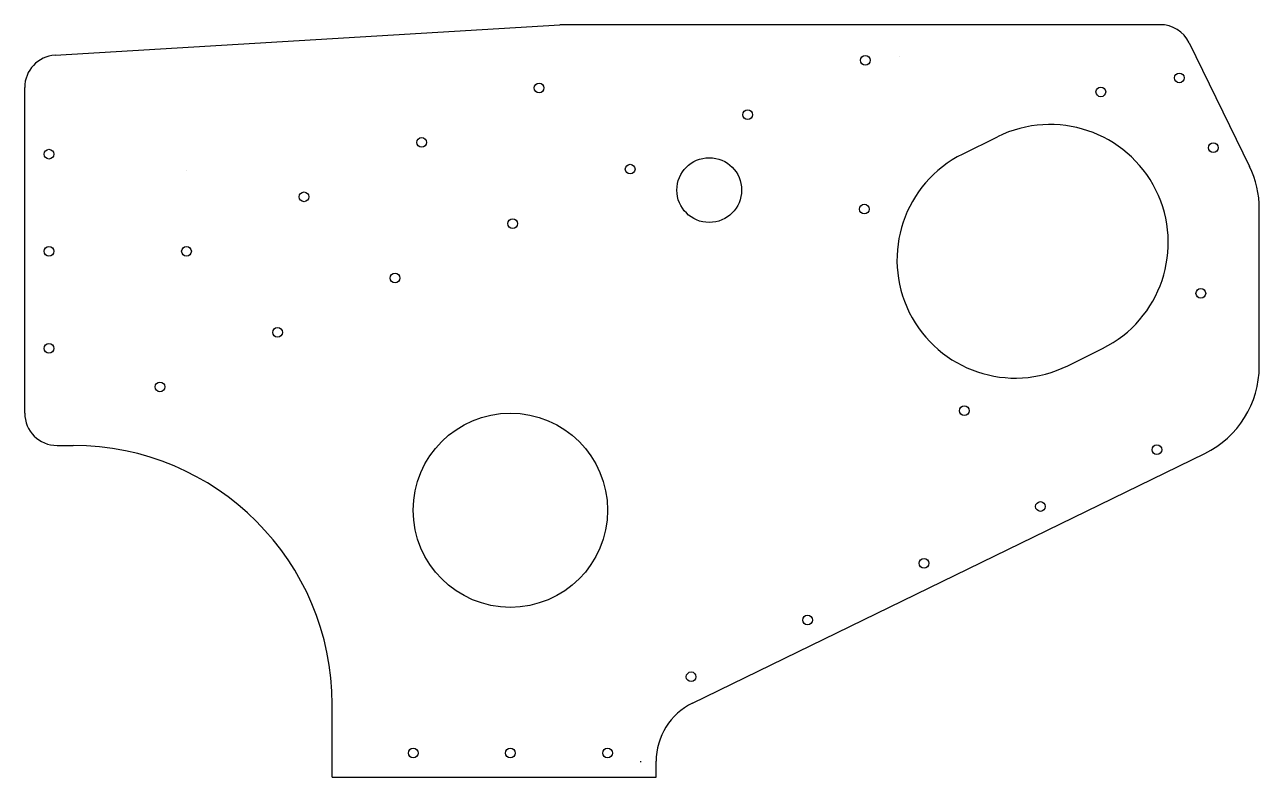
# Model space of a CAD drawing. Header units: millimetres. Extents: x 170 to 552, y 89 to 322.
import ezdxf

# ---------------------------------------------------------------- set-up
doc = ezdxf.new("R2010")
doc.units = ezdxf.units.MM

msp = doc.modelspace()

# ---------------------------------------------------------------- linework, layer by layer
for p, q in [((179.86, 312.54), (335.74, 321.98)), ((521.04, 321.98), (335.74, 321.98)), ((530.03, 316.36), (548.64, 278.2)), ((440.56, 312.22), (440.56, 312.22)), ((170.46, 201.98), (170.46, 302.56)), ((460.08, 282.01), (470.83, 287.34)), ((220.43, 276.98), (220.43, 276.98)), ((551.68, 216.5), (551.68, 265.05)), ((492.53, 216.61), (503.28, 221.95)), ((180.46, 191.98), (185.43, 191.98)), ((376.66, 112.39), (534.83, 189.54)), ((265.43, 89.48), (265.43, 111.98)), ((360.73, 94.18), (360.73, 94.42)), ((365.43, 89.48), (365.43, 94.42)), ((265.43, 89.48), (365.43, 89.48))]:
    msp.add_line(p, q)
for centre, radius in [((430, 310.98), 1.5), ((526.97, 305.54), 1.5), ((329.31, 302.42), 1.5), ((502.74, 301.22), 1.5), ((393.71, 294.16), 1.5), ((293.02, 285.6), 1.5), ((177.96, 281.98), 1.5), ((537.49, 283.97), 1.5), ((357.41, 277.35), 1.5), ((381.84, 270.88), 10), ((256.72, 268.79), 1.5), ((429.73, 265), 1.5), ((321.12, 260.53), 1.5), ((177.96, 251.98), 1.5), ((220.43, 251.98), 1.5), ((284.82, 243.72), 1.5), ((533.63, 238.96), 1.5), ((248.53, 226.91), 1.5), ((177.96, 221.98), 1.5), ((212.23, 210.09), 1.5), ((460.62, 202.74), 1.5), ((320.43, 171.98), 30), ((520.05, 190.67), 1.5), ((484.1, 173.14), 1.5), ((448.15, 155.6), 1.5), ((412.19, 138.07), 1.5), ((376.24, 120.53), 1.5), ((290.43, 96.98), 1.5), ((320.43, 96.98), 1.5), ((350.43, 96.98), 1.5)]:
    msp.add_circle(centre, radius)
for centre, radius, start, end in [((521.04, 311.98), 10, 26, 90), ((180.46, 302.56), 10, 93.4624, 180), ((487.06, 254.64), 36.5, 296.3871, 116.3871), ((476.31, 249.31), 36.5, 116.3871, 296.3871), ((521.68, 265.05), 30, 0, 26), ((521.68, 216.5), 30, 296, 0), ((180.46, 201.98), 10, 180, 270), ((185.43, 111.98), 80, 0, 90), ((385.43, 94.42), 20, 116, 180)]:
    msp.add_arc(centre, radius, start, end)

doc.saveas('drawing.dxf')
